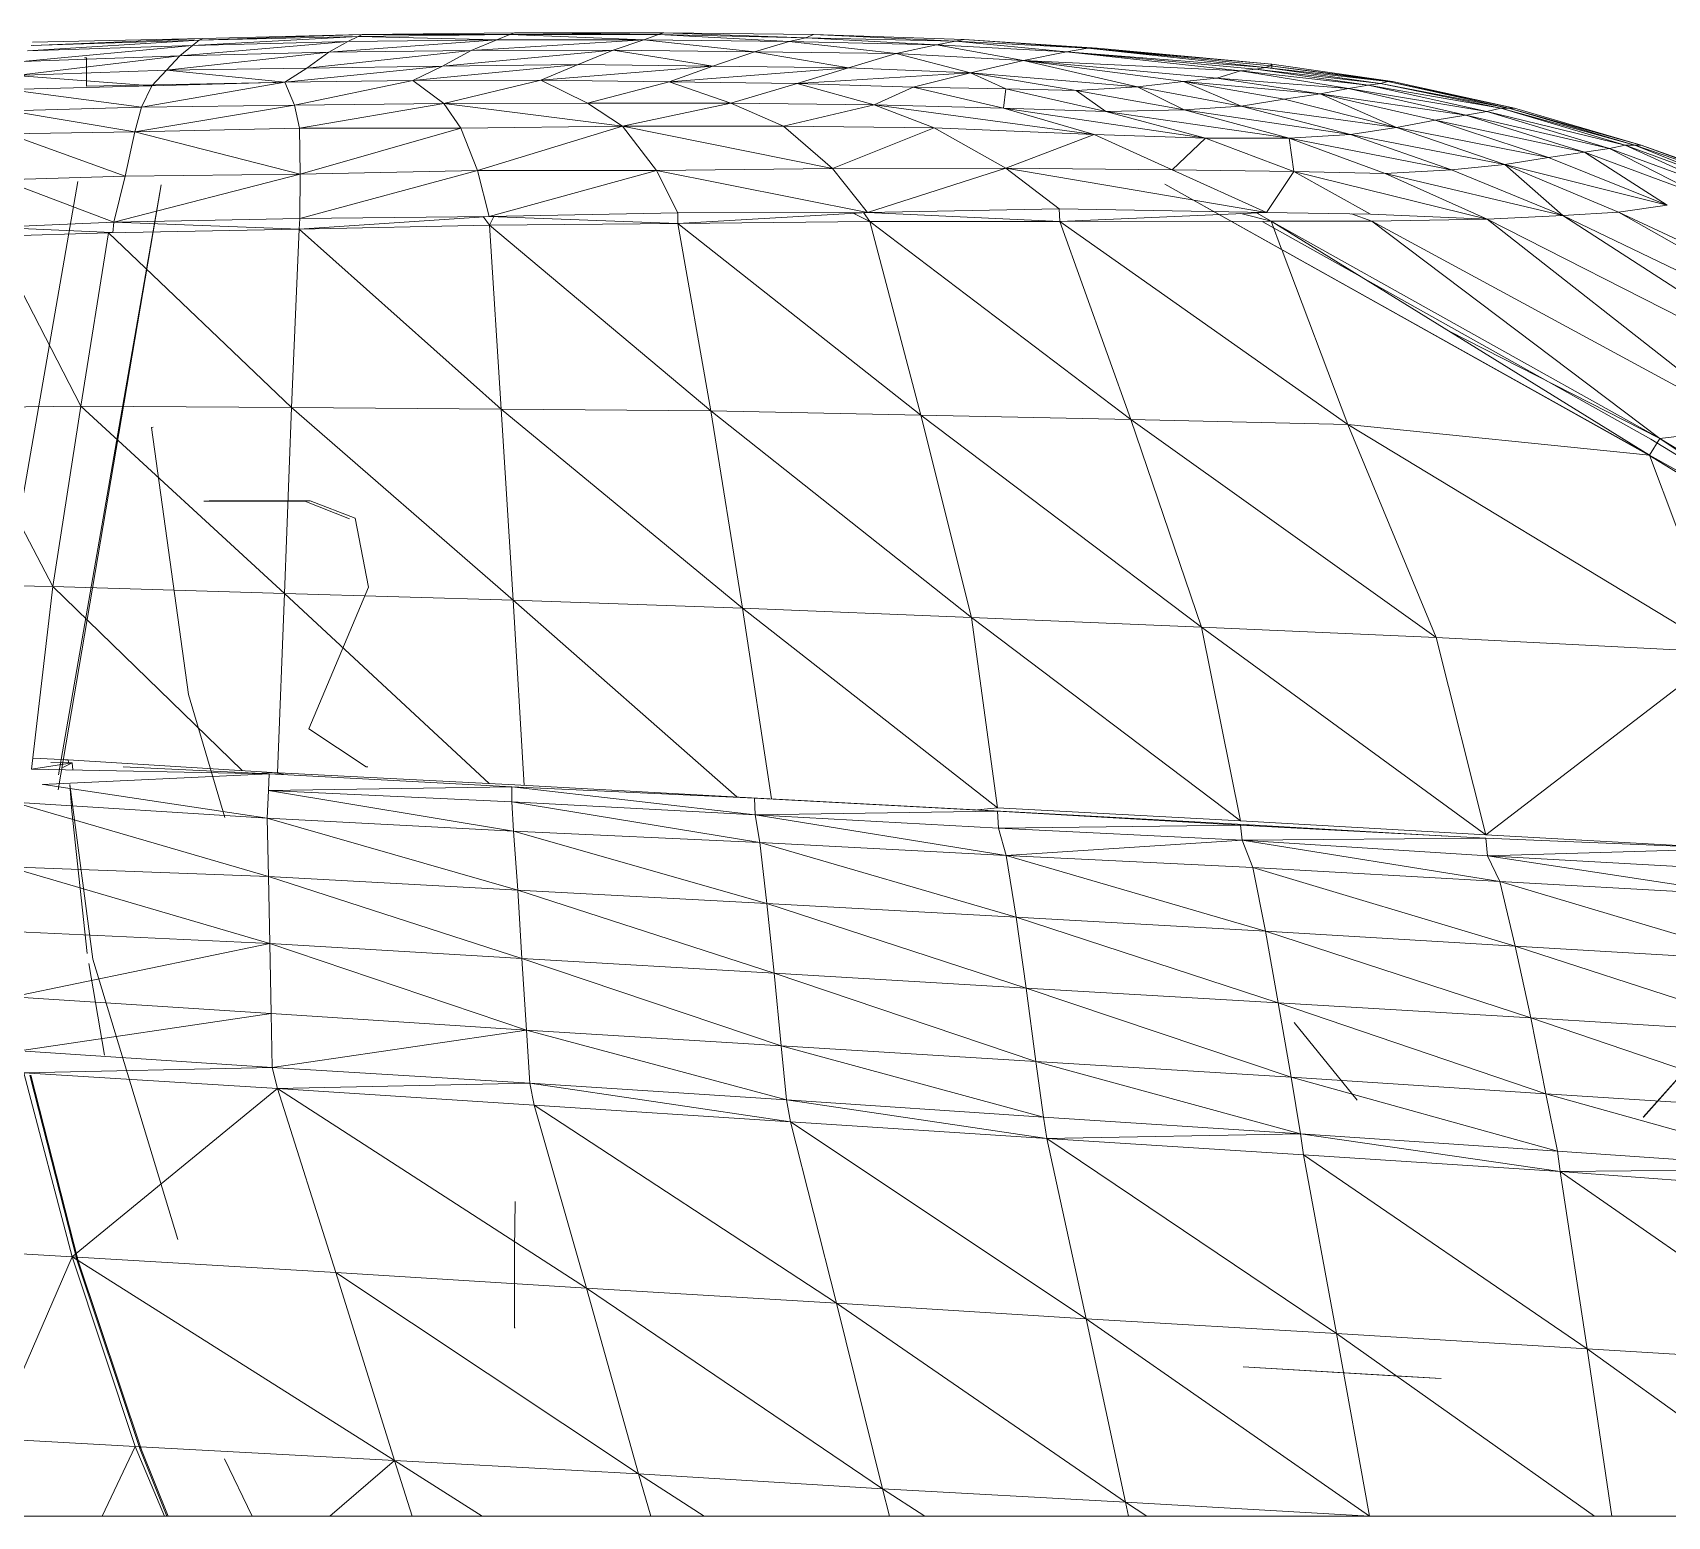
# Model space of a CAD drawing. Header units: inches. Extents: x -4168 to 1833, y -300 to 637.
# Drawn here: x -2020.7 to -1985.19, y 0 to 32.22 of the extents above; entities that cross this region are included whole.
import ezdxf

# ---------------------------------------------------------------- set-up
doc = ezdxf.new("R2010")
doc.units = ezdxf.units.IN
doc.header["$MEASUREMENT"] = 0
doc.linetypes.add('Aligning Line 1_8_', pattern=[0.25, 0.125, -0.125])
doc.linetypes.add('Grid Line 1_2_', pattern=[0.875, 0.5, -0.125, 0.125, -0.125])
for name, color, linetype, lineweight in [('0-1', 7, 'Continuous', 5), ('0-3', 55, 'Continuous', 9), ('A-FLOR-LEVL-1', 51, 'Grid Line 1_2_', 9), ('A-GENM', 5, 'Continuous', 9), ('C-TOPO-1', 55, 'Continuous', 9), ('G-ANNO-SYMB', 111, 'Aligning Line 1_8_', 9)]:
    doc.layers.add(name, color=color, linetype=linetype, lineweight=lineweight)

# ---------------------------------------------------------------- blocks, each defined once
blk = doc.blocks.new('Land_Rover_Evoque_-_SUV_Car_Vehicle_Automobile_13067 - Land Rover EVOQUE_dwg-1230547-BUILDING SECTION - NORTH_SOUTH THRU PARKING RAMP - LOOKING WEST')
at = {"layer": 'A-GENM'}
for p, q in [((-2017.083, 32.063), (-2020.812, 31.831)), ((-2017.083, 32.063), (-2020.732, 31.945)), ((-2017.001, 32.101), (-2020.707, 32.021)), ((-2017.001, 32.101), (-2020.691, 31.947)), ((-2013.851, 32.029), (-2017.502, 31.72)), ((-2013.627, 32.143), (-2017.231, 31.949)), ((-2017.083, 32.063), (-2017.231, 31.949)), ((-2013.851, 32.029), (-2017.231, 31.949)), ((-2013.545, 32.181), (-2017.083, 32.063)), ((-2013.627, 32.143), (-2017.083, 32.063)), ((-2017.001, 32.101), (-2017.083, 32.063)), ((-2013.545, 32.181), (-2017.001, 32.101)), ((-2010.617, 32.069), (-2014.267, 31.799)), ((-2013.851, 32.029), (-2014.267, 31.799)), ((-2013.627, 32.143), (-2013.851, 32.029)), ((-2010.617, 32.069), (-2013.851, 32.029)), ((-2010.335, 32.184), (-2013.627, 32.143)), ((-2013.545, 32.181), (-2013.627, 32.143)), ((-2013.627, 32.143), (-2010.617, 32.069)), ((-2010.234, 32.221), (-2013.545, 32.181)), ((-2013.545, 32.181), (-2010.335, 32.184)), ((-2007.426, 32.072), (-2011.177, 31.84)), ((-2010.617, 32.069), (-2011.177, 31.84)), ((-2010.335, 32.184), (-2010.617, 32.069)), ((-2007.426, 32.072), (-2010.617, 32.069)), ((-2010.234, 32.221), (-2010.335, 32.184)), ((-2007.105, 32.187), (-2010.335, 32.184)), ((-2010.335, 32.184), (-2007.426, 32.072)), ((-2006.985, 32.224), (-2010.234, 32.221)), ((-2010.234, 32.221), (-2007.105, 32.187)), ((-2007.426, 32.072), (-2008.087, 31.842)), ((-2007.105, 32.187), (-2007.426, 32.072)), ((-2004.269, 32.036), (-2007.426, 32.072)), ((-2007.426, 32.072), (-2005.021, 31.806)), ((-2006.985, 32.224), (-2007.105, 32.187)), ((-2003.904, 32.112), (-2007.105, 32.187)), ((-2007.105, 32.187), (-2004.269, 32.036)), ((-2006.985, 32.224), (-2003.74, 32.188)), ((-2006.985, 32.224), (-2003.904, 32.112)), ((-2004.269, 32.036), (-2005.021, 31.806)), ((-2003.904, 32.112), (-2004.269, 32.036)), ((-2004.269, 32.036), (-2001.94, 31.77)), ((-2004.269, 32.036), (-2001.068, 31.962)), ((-2003.74, 32.188), (-2003.904, 32.112)), ((-2003.904, 32.112), (-2000.651, 32.038)), ((-2003.904, 32.112), (-2001.068, 31.962)), ((-2003.74, 32.188), (-2000.467, 32.075)), ((-2003.74, 32.188), (-2000.651, 32.038)), ((-2001.94, 31.77), (-2001.068, 31.962)), ((-2000.651, 32.038), (-2001.068, 31.962)), ((-1999.178, 31.619), (-2001.068, 31.962)), ((-1998.24, 31.81), (-2001.068, 31.962)), ((-2000.467, 32.075), (-2000.651, 32.038)), ((-1998.24, 31.81), (-2000.651, 32.038)), ((-1997.778, 31.887), (-2000.651, 32.038)), ((-1997.572, 31.886), (-2000.467, 32.075)), ((-1997.778, 31.887), (-2000.467, 32.075)), ((-2017.502, 31.72), (-2021.069, 31.295)), ((-2017.231, 31.949), (-2020.929, 31.601)), ((-2017.502, 31.72), (-2020.929, 31.601)), ((-2017.231, 31.949), (-2020.812, 31.831)), ((-2019.573, 31.675), (-2019.53, 31.677)), ((-2019.53, 31.677), (-2019.531, 31.063)), ((-2014.267, 31.799), (-2017.795, 31.413)), ((-2017.502, 31.72), (-2017.795, 31.413)), ((-2017.231, 31.949), (-2017.502, 31.72)), ((-2014.267, 31.799), (-2017.502, 31.72)), ((-2011.177, 31.84), (-2014.744, 31.454)), ((-2014.267, 31.799), (-2014.744, 31.454)), ((-2014.267, 31.799), (-2011.177, 31.84)), ((-2008.087, 31.842), (-2011.798, 31.495)), ((-2011.177, 31.84), (-2011.798, 31.495)), ((-2011.177, 31.84), (-2008.087, 31.842)), ((-2008.852, 31.535), (-2008.087, 31.842)), ((-2005.926, 31.499), (-2008.087, 31.842)), ((-2005.021, 31.806), (-2008.087, 31.842)), ((-2005.926, 31.499), (-2005.021, 31.806)), ((-2002.979, 31.463), (-2005.021, 31.806)), ((-2001.94, 31.77), (-2005.021, 31.806)), ((-2002.979, 31.463), (-2001.94, 31.77)), ((-2000.329, 31.35), (-2001.94, 31.77)), ((-1999.178, 31.619), (-2001.94, 31.77)), ((-2000.329, 31.35), (-1999.178, 31.619)), ((-1999.178, 31.619), (-1998.24, 31.81)), ((-1996.697, 31.046), (-1999.178, 31.619)), ((-1999.178, 31.619), (-1995.696, 31.161)), ((-1999.178, 31.619), (-1994.977, 31.238)), ((-1999.178, 31.619), (-1994.462, 31.392)), ((-1998.24, 31.81), (-1997.778, 31.887)), ((-1994.462, 31.392), (-1998.24, 31.81)), ((-1998.24, 31.81), (-1994.128, 31.43)), ((-1998.24, 31.81), (-1993.921, 31.468)), ((-1993.921, 31.468), (-1997.778, 31.887)), ((-1997.778, 31.887), (-1993.807, 31.505)), ((-1997.778, 31.887), (-1993.778, 31.543)), ((-1997.778, 31.887), (-1997.572, 31.886)), ((-1993.778, 31.543), (-1997.572, 31.886)), ((-2021.069, 31.295), (-2017.795, 31.413)), ((-2021.069, 31.295), (-2018.111, 31.068)), ((-2017.795, 31.413), (-2018.111, 31.068)), ((-2014.744, 31.454), (-2017.795, 31.413)), ((-2017.795, 31.413), (-2015.223, 31.147)), ((-2011.798, 31.495), (-2015.223, 31.147)), ((-2014.744, 31.454), (-2015.223, 31.147)), ((-2011.798, 31.495), (-2014.744, 31.454)), ((-2008.852, 31.535), (-2012.441, 31.187)), ((-2011.798, 31.495), (-2012.441, 31.187)), ((-2008.852, 31.535), (-2011.798, 31.495)), ((-2008.852, 31.535), (-2009.659, 31.19)), ((-2005.926, 31.499), (-2009.659, 31.19)), ((-2005.926, 31.499), (-2008.852, 31.535)), ((-2005.926, 31.499), (-2006.871, 31.153)), ((-2006.871, 31.153), (-2002.979, 31.463)), ((-2005.926, 31.499), (-2002.979, 31.463)), ((-2002.979, 31.463), (-2004.089, 31.117)), ((-2004.089, 31.117), (-2000.329, 31.35)), ((-2002.979, 31.463), (-2000.329, 31.35)), ((-2000.329, 31.35), (-2001.57, 31.043)), ((-2000.329, 31.35), (-1999.558, 31.006)), ((-2000.329, 31.35), (-1998.03, 30.969)), ((-2000.329, 31.35), (-1996.697, 31.046)), ((-1994.977, 31.238), (-1994.462, 31.392)), ((-1994.462, 31.392), (-1994.128, 31.43)), ((-1994.462, 31.392), (-1992.113, 31.01)), ((-1994.462, 31.392), (-1991.689, 31.086)), ((-1994.128, 31.43), (-1993.921, 31.468)), ((-1994.128, 31.43), (-1993.921, 31.468)), ((-1994.128, 31.43), (-1991.689, 31.086)), ((-1994.128, 31.43), (-1991.42, 31.123)), ((-1993.921, 31.468), (-1993.807, 31.505)), ((-1993.921, 31.468), (-1993.807, 31.505)), ((-1993.921, 31.468), (-1991.42, 31.123)), ((-1993.921, 31.468), (-1991.262, 31.162)), ((-1993.807, 31.505), (-1993.778, 31.543)), ((-1993.807, 31.505), (-1993.778, 31.543)), ((-1993.807, 31.505), (-1991.162, 31.161)), ((-1993.807, 31.505), (-1991.262, 31.162)), ((-1993.778, 31.543), (-1991.162, 31.161)), ((-1993.778, 31.448), (-1993.778, 31.543)), ((-2018.111, 31.068), (-2021.231, 30.989)), ((-2021.231, 30.989), (-2018.111, 31.068)), ((-2021.231, 30.989), (-2018.332, 30.607)), ((-2019.531, 31.063), (-2015.42, 31.143)), ((-2015.223, 31.147), (-2018.332, 30.607)), ((-2018.111, 31.068), (-2018.332, 30.607)), ((-2015.223, 31.147), (-2018.111, 31.068)), ((-2018.111, 31.068), (-2015.223, 31.147)), ((-2012.441, 31.187), (-2015.223, 31.147)), ((-2015.223, 31.147), (-2012.441, 31.187)), ((-2015.223, 31.147), (-2015.011, 30.648)), ((-2012.441, 31.187), (-2015.011, 30.648)), ((-2009.659, 31.19), (-2012.441, 31.187)), ((-2012.441, 31.187), (-2009.659, 31.19)), ((-2012.441, 31.187), (-2011.766, 30.689)), ((-2009.659, 31.19), (-2011.766, 30.689)), ((-2009.659, 31.19), (-2006.871, 31.153)), ((-2009.659, 31.19), (-2008.648, 30.692)), ((-2009.659, 31.19), (-2006.871, 31.153)), ((-2006.871, 31.153), (-2008.648, 30.692)), ((-2006.871, 31.153), (-2004.089, 31.117)), ((-2006.871, 31.153), (-2005.534, 30.694)), ((-2006.871, 31.153), (-2004.089, 31.117)), ((-2004.089, 31.117), (-2005.534, 30.694)), ((-2004.089, 31.117), (-2001.57, 31.043)), ((-2004.089, 31.117), (-2002.42, 30.658)), ((-2004.089, 31.117), (-2001.57, 31.043)), ((-2001.57, 31.043), (-2002.42, 30.658)), ((-2001.57, 31.043), (-1999.558, 31.006)), ((-2001.57, 31.043), (-1999.606, 30.583)), ((-2001.57, 31.043), (-1999.558, 31.006)), ((-1999.558, 31.006), (-1999.606, 30.583)), ((-1999.558, 31.006), (-1998.03, 30.969)), ((-1999.558, 31.006), (-1997.386, 30.509)), ((-1999.558, 31.006), (-1998.03, 30.969)), ((-1998.03, 30.969), (-1996.697, 31.046)), ((-1998.03, 30.969), (-1996.697, 31.046)), ((-1998.03, 30.969), (-1997.386, 30.509)), ((-1998.03, 30.969), (-1995.686, 30.548)), ((-1996.697, 31.046), (-1995.696, 31.161)), ((-1996.697, 31.046), (-1995.696, 31.161)), ((-1996.697, 31.046), (-1995.686, 30.548)), ((-1996.697, 31.046), (-1994.447, 30.625)), ((-1995.696, 31.161), (-1994.977, 31.238)), ((-1995.696, 31.161), (-1994.977, 31.238)), ((-1995.696, 31.161), (-1994.447, 30.625)), ((-1995.696, 31.161), (-1993.511, 30.779)), ((-1995.696, 31.161), (-1992.728, 30.894)), ((-1994.977, 31.238), (-1992.728, 30.894)), ((-1994.977, 31.238), (-1992.113, 31.01)), ((-1993.511, 30.779), (-1992.728, 30.894)), ((-1992.728, 30.894), (-1992.113, 31.01)), ((-1992.728, 30.894), (-1991.069, 30.166)), ((-1992.728, 30.894), (-1990.232, 30.321)), ((-1992.728, 30.894), (-1989.563, 30.435)), ((-1992.113, 31.01), (-1991.689, 31.086)), ((-1992.113, 31.01), (-1989.563, 30.435)), ((-1992.113, 31.01), (-1989.112, 30.512)), ((-1991.689, 31.086), (-1991.42, 31.123)), ((-1989.112, 30.512), (-1991.689, 31.086)), ((-1991.689, 31.086), (-1988.805, 30.588)), ((-1991.42, 31.123), (-1991.262, 31.162)), ((-1988.805, 30.588), (-1991.42, 31.123)), ((-1991.42, 31.123), (-1988.629, 30.588)), ((-1991.162, 31.161), (-1991.262, 31.162)), ((-1988.509, 30.587), (-1991.262, 31.162)), ((-1988.629, 30.588), (-1991.262, 31.162)), ((-1991.162, 31.161), (-1988.509, 30.587)), ((-2018.332, 30.607), (-2021.201, 30.528)), ((-2018.481, 30.07), (-2015.011, 30.648)), ((-2018.481, 30.07), (-2018.332, 30.607)), ((-2018.332, 30.607), (-2015.011, 30.648)), ((-2011.766, 30.689), (-2015.011, 30.648)), ((-2014.9, 30.149), (-2015.011, 30.648)), ((-2014.9, 30.149), (-2011.766, 30.689)), ((-2011.766, 30.689), (-2008.648, 30.692)), ((-2007.883, 30.193), (-2011.766, 30.689)), ((-2011.396, 30.152), (-2011.766, 30.689)), ((-2008.648, 30.692), (-2005.534, 30.694)), ((-2007.883, 30.193), (-2008.648, 30.692)), ((-2007.883, 30.193), (-2005.534, 30.694)), ((-2005.534, 30.694), (-2004.388, 30.196)), ((-2005.534, 30.694), (-2002.42, 30.658)), ((-2004.388, 30.196), (-2002.42, 30.658)), ((-2002.42, 30.658), (-2001.118, 30.16)), ((-2002.42, 30.658), (-1997.638, 30.009)), ((-2002.42, 30.658), (-1999.606, 30.583)), ((-1997.638, 30.009), (-1999.606, 30.583)), ((-1999.606, 30.583), (-1995.222, 29.934)), ((-1999.606, 30.583), (-1997.386, 30.509)), ((-1997.386, 30.509), (-1995.686, 30.548)), ((-1995.686, 30.548), (-1994.447, 30.625)), ((-1993.401, 29.935), (-1995.686, 30.548)), ((-1995.686, 30.548), (-1992.071, 30.012)), ((-1994.447, 30.625), (-1993.511, 30.779)), ((-1992.071, 30.012), (-1994.447, 30.625)), ((-1994.447, 30.625), (-1991.069, 30.166)), ((-1993.511, 30.779), (-1991.069, 30.166)), ((-1989.112, 30.512), (-1988.805, 30.588)), ((-1988.805, 30.588), (-1988.629, 30.588)), ((-1988.805, 30.588), (-1986.104, 29.784)), ((-1988.805, 30.588), (-1985.893, 29.783)), ((-1988.509, 30.587), (-1988.629, 30.588)), ((-1985.76, 29.782), (-1988.629, 30.588)), ((-1988.629, 30.588), (-1985.893, 29.783)), ((-1988.509, 30.587), (-1985.76, 29.782)), ((-2018.481, 30.07), (-2021.201, 30.528)), ((-2007.883, 30.193), (-2011.396, 30.152)), ((-2011.036, 29.23), (-2007.883, 30.193)), ((-2007.883, 30.193), (-2004.388, 30.196)), ((-2007.883, 30.193), (-2003.321, 29.275)), ((-2007.883, 30.193), (-2007.147, 29.234)), ((-2004.388, 30.196), (-2001.118, 30.16)), ((-2004.388, 30.196), (-2003.321, 29.275)), ((-1995.222, 29.934), (-1997.386, 30.509)), ((-1997.386, 30.509), (-1993.401, 29.935)), ((-1991.069, 30.166), (-1990.232, 30.321)), ((-1990.232, 30.321), (-1989.563, 30.435)), ((-1990.232, 30.321), (-1987.773, 29.516)), ((-1990.232, 30.321), (-1986.986, 29.631)), ((-1989.563, 30.435), (-1989.112, 30.512)), ((-1989.563, 30.435), (-1986.986, 29.631)), ((-1989.563, 30.435), (-1986.448, 29.707)), ((-1989.112, 30.512), (-1986.448, 29.707)), ((-1989.112, 30.512), (-1986.104, 29.784)), ((-2018.481, 30.07), (-2021.234, 30.029)), ((-2018.689, 29.109), (-2021.234, 30.029)), ((-2018.689, 29.109), (-2018.481, 30.07)), ((-2014.9, 30.149), (-2018.481, 30.07)), ((-2014.888, 29.151), (-2018.481, 30.07)), ((-2011.396, 30.152), (-2014.9, 30.149)), ((-2014.888, 29.151), (-2014.9, 30.149)), ((-2014.888, 29.151), (-2011.396, 30.152)), ((-2011.036, 29.23), (-2011.396, 30.152)), ((-2001.118, 30.16), (-2003.321, 29.275)), ((-2001.118, 30.16), (-1997.638, 30.009)), ((-2001.118, 30.16), (-1999.556, 29.278)), ((-1997.638, 30.009), (-1999.556, 29.278)), ((-1997.638, 30.009), (-1995.222, 29.934)), ((-1997.638, 30.009), (-1995.942, 29.242)), ((-1995.222, 29.934), (-1995.942, 29.242)), ((-1995.222, 29.934), (-1993.401, 29.935)), ((-1995.222, 29.934), (-1993.301, 29.206)), ((-1993.401, 29.935), (-1992.071, 30.012)), ((-1993.401, 29.935), (-1989.877, 29.246)), ((-1993.401, 29.935), (-1991.315, 29.169)), ((-1993.401, 29.935), (-1993.301, 29.206)), ((-1992.071, 30.012), (-1991.069, 30.166)), ((-1992.071, 30.012), (-1988.72, 29.362)), ((-1992.071, 30.012), (-1989.877, 29.246)), ((-1991.069, 30.166), (-1988.72, 29.362)), ((-1991.069, 30.166), (-1987.773, 29.516)), ((-1988.72, 29.362), (-1987.773, 29.516)), ((-1987.773, 29.516), (-1986.986, 29.631)), ((-1987.773, 29.516), (-1985.189, 28.48)), ((-1986.986, 29.631), (-1986.448, 29.707)), ((-1986.986, 29.631), (-1984.423, 28.673)), ((-1986.986, 29.631), (-1985.189, 28.48)), ((-1986.448, 29.707), (-1986.104, 29.784)), ((-1986.448, 29.707), (-1983.934, 28.787)), ((-1986.448, 29.707), (-1984.423, 28.673)), ((-1986.104, 29.784), (-1985.893, 29.783)), ((-1986.104, 29.784), (-1983.628, 28.863)), ((-1986.104, 29.784), (-1983.934, 28.787)), ((-1985.76, 29.782), (-1985.893, 29.783)), ((-1985.893, 29.783), (-1983.457, 28.94)), ((-1985.893, 29.783), (-1983.628, 28.863)), ((-1985.76, 29.782), (-1983.41, 28.939)), ((-1985.76, 29.782), (-1983.457, 28.94)), ((-2018.936, 28.11), (-2014.888, 29.151)), ((-2018.689, 29.109), (-2014.888, 29.151)), ((-2014.893, 28.19), (-2011.036, 29.23)), ((-2014.888, 29.151), (-2014.893, 28.19)), ((-2014.888, 29.151), (-2011.036, 29.23)), ((-2011.036, 29.23), (-2007.147, 29.234)), ((-2011.036, 29.23), (-2010.783, 28.232)), ((-2010.783, 28.232), (-2007.147, 29.234)), ((-2003.321, 29.275), (-2007.147, 29.234)), ((-2002.563, 28.316), (-2007.147, 29.234)), ((-2007.147, 29.234), (-2006.682, 28.312)), ((-1999.556, 29.278), (-2003.321, 29.275)), ((-2002.563, 28.316), (-2003.321, 29.275)), ((-1999.556, 29.278), (-2002.563, 28.316)), ((-1993.895, 28.322), (-1999.556, 29.278)), ((-1995.942, 29.242), (-1999.556, 29.278)), ((-1999.556, 29.278), (-1998.4, 28.395)), ((-1993.301, 29.206), (-1995.942, 29.242)), ((-1993.895, 28.322), (-1995.942, 29.242)), ((-1993.301, 29.206), (-1993.895, 28.322)), ((-1991.315, 29.169), (-1993.301, 29.206)), ((-1989.105, 28.172), (-1993.301, 29.206)), ((-1993.301, 29.206), (-1991.638, 28.285)), ((-1989.877, 29.246), (-1991.315, 29.169)), ((-1987.461, 28.25), (-1991.315, 29.169)), ((-1991.315, 29.169), (-1989.105, 28.172)), ((-1988.72, 29.362), (-1989.877, 29.246)), ((-1987.461, 28.25), (-1989.877, 29.246)), ((-1988.72, 29.362), (-1985.189, 28.48)), ((-1988.72, 29.362), (-1986.247, 28.327)), ((-1988.72, 29.362), (-1987.461, 28.25)), ((-2019.716, 28.992), (-2021.948, 16.199)), ((-2021.366, 29.03), (-2018.689, 29.109)), ((-2021.366, 29.03), (-2018.936, 28.11)), ((-2017.906, 28.917), (-2020.143, 15.778)), ((-2017.906, 28.917), (-2020.139, 16.105)), ((-2018.936, 28.11), (-2018.689, 29.109)), ((-1996.105, 28.934), (-1985.588, 23.046)), ((-1996.105, 28.934), (-1985.579, 23.047)), ((-1985.189, 28.48), (-1986.247, 28.327)), ((-1985.189, 28.48), (-1986.247, 28.327)), ((-1986.247, 28.327), (-1985.189, 28.48)), ((-2021.536, 27.993), (-2018.936, 28.11)), ((-2018.936, 28.11), (-2018.956, 27.88)), ((-2018.936, 28.11), (-2014.893, 28.19)), ((-2018.936, 28.11), (-2014.913, 27.96)), ((-2010.783, 28.232), (-2014.913, 27.96)), ((-2014.893, 28.19), (-2014.913, 27.96)), ((-2014.893, 28.19), (-2010.783, 28.232)), ((-2010.912, 28.231), (-2010.773, 28.04)), ((-2010.783, 28.232), (-2006.682, 28.312)), ((-2010.783, 28.232), (-2006.687, 28.082)), ((-2010.773, 28.04), (-2010.68, 28.234)), ((-2006.687, 28.082), (-2010.773, 28.04)), ((-2010.773, 28.04), (-2006.687, 28.082)), ((-2002.563, 28.316), (-2006.687, 28.082)), ((-2006.682, 28.312), (-2006.687, 28.082)), ((-2002.515, 28.123), (-2006.687, 28.082)), ((-2006.687, 28.082), (-2002.515, 28.123)), ((-2005.964, 24.01), (-2006.687, 28.082)), ((-2001.407, 23.918), (-2006.687, 28.082)), ((-2002.563, 28.316), (-2006.682, 28.312)), ((-2002.859, 28.299), (-2002.515, 28.123)), ((-2002.515, 28.123), (-2002.653, 28.315)), ((-1998.4, 28.395), (-2002.563, 28.316)), ((-2002.563, 28.316), (-1998.385, 28.126)), ((-1998.385, 28.126), (-2002.515, 28.123)), ((-2002.515, 28.123), (-1998.385, 28.126)), ((-2001.407, 23.918), (-2002.515, 28.123)), ((-1996.845, 23.825), (-2002.515, 28.123)), ((-1993.895, 28.322), (-1998.4, 28.395)), ((-1998.4, 28.395), (-1998.385, 28.126)), ((-1993.895, 28.322), (-1998.385, 28.126)), ((-1993.797, 28.13), (-1998.385, 28.126)), ((-1993.797, 28.13), (-1998.385, 28.126)), ((-1996.845, 23.825), (-1998.385, 28.126)), ((-1992.13, 23.714), (-1998.385, 28.126)), ((-1993.797, 28.13), (-1994.455, 28.298)), ((-1993.797, 28.13), (-1994.115, 28.312)), ((-1985.547, 23.398), (-1993.978, 28.117)), ((-1991.638, 28.285), (-1993.895, 28.322)), ((-1991.605, 28.132), (-1993.797, 28.13)), ((-1985.579, 23.047), (-1993.797, 28.13)), ((-1993.567, 27.521), (-1993.797, 28.13)), ((-1985.348, 23.412), (-1993.797, 28.13)), ((-1985.348, 23.412), (-1993.797, 28.13)), ((-1991.605, 28.132), (-1992.052, 28.292)), ((-1989.105, 28.172), (-1991.638, 28.285)), ((-1989.105, 28.172), (-1991.605, 28.132)), ((-1991.605, 28.132), (-1989.105, 28.172)), ((-1983.328, 23.644), (-1991.605, 28.132)), ((-1983.328, 23.644), (-1991.605, 28.132)), ((-1985.348, 23.412), (-1991.605, 28.132)), ((-1987.461, 28.25), (-1989.105, 28.172)), ((-1987.461, 28.25), (-1989.105, 28.172)), ((-1989.105, 28.172), (-1987.461, 28.25)), ((-1980.81, 23.953), (-1989.105, 28.172)), ((-1983.328, 23.644), (-1989.105, 28.172)), ((-1986.247, 28.327), (-1987.461, 28.25)), ((-1986.247, 28.327), (-1987.461, 28.25)), ((-1987.461, 28.25), (-1986.247, 28.327)), ((-1980.81, 23.953), (-1987.461, 28.25)), ((-1978.913, 24.146), (-1987.461, 28.25)), ((-1977.73, 24.338), (-1986.247, 28.327)), ((-1978.913, 24.146), (-1986.247, 28.327)), ((-2021.555, 27.801), (-2019.052, 27.88)), ((-2019.657, 24.114), (-2021.555, 27.801)), ((-2021.536, 27.993), (-2018.983, 27.881)), ((-2019.052, 27.88), (-2019.657, 24.114)), ((-2019.657, 24.114), (-2019.052, 27.88)), ((-2014.913, 27.96), (-2019.052, 27.88)), ((-2015.075, 24.08), (-2019.052, 27.88)), ((-2015.075, 24.08), (-2014.913, 27.96)), ((-2014.913, 27.96), (-2010.773, 28.04)), ((-2014.913, 27.96), (-2010.773, 28.04)), ((-2010.521, 24.045), (-2014.913, 27.96)), ((-2010.521, 24.045), (-2010.773, 28.04)), ((-2005.964, 24.01), (-2010.773, 28.04)), ((-1992.13, 23.714), (-1993.556, 27.493)), ((-1985.349, 23.412), (-1989.929, 25.738)), ((-2019.657, 24.114), (-2022.296, 24.074)), ((-2020.263, 20.196), (-2022.296, 24.074)), ((-2019.657, 24.114), (-2020.263, 20.196)), ((-2020.263, 20.196), (-2019.657, 24.114)), ((-2015.075, 24.08), (-2019.657, 24.114)), ((-2019.657, 24.114), (-2015.228, 20.046)), ((-2015.075, 24.08), (-2015.228, 20.046)), ((-2015.075, 24.08), (-2010.521, 24.045)), ((-2015.075, 24.08), (-2010.26, 19.897)), ((-2010.521, 24.045), (-2010.26, 19.897)), ((-2010.521, 24.045), (-2005.282, 19.728)), ((-2010.521, 24.045), (-2005.964, 24.01)), ((-2005.282, 19.728), (-2005.964, 24.01)), ((-2005.964, 24.01), (-2000.301, 19.52)), ((-2005.964, 24.01), (-2001.407, 23.918)), ((-2000.301, 19.52), (-2001.407, 23.918)), ((-2001.407, 23.918), (-1995.309, 19.313)), ((-2001.407, 23.918), (-1996.845, 23.825)), ((-1995.309, 19.313), (-1996.845, 23.825)), ((-1996.845, 23.825), (-1990.211, 19.087)), ((-1996.845, 23.825), (-1992.13, 23.714)), ((-2018.081, 23.654), (-2018.12, 23.651)), ((-2018.12, 23.651), (-2017.317, 17.85)), ((-1990.211, 19.087), (-1992.13, 23.714)), ((-1992.13, 23.714), (-1983.969, 18.765)), ((-1992.13, 23.714), (-1985.579, 23.047)), ((-1985.348, 23.412), (-1983.328, 23.644)), ((-1985.349, 23.412), (-1985.579, 23.047)), ((-1985.546, 23.398), (-1977.232, 18.294)), ((-1985.349, 23.412), (-1985.348, 23.412)), ((-1977.019, 18.309), (-1985.348, 23.412)), ((-1985.348, 23.412), (-1977.019, 18.309)), ((-1981.305, 20.681), (-1985.348, 23.411)), ((-1985.588, 23.046), (-1977.258, 17.943)), ((-1979.015, 19.414), (-1985.579, 23.047)), ((-1983.969, 18.765), (-1985.579, 23.047)), ((-2014.788, 22.051), (-2016.982, 22.049)), ((-2014.67, 22.059), (-2016.864, 22.057)), ((-2013.816, 21.667), (-2014.788, 22.051)), ((-2013.697, 21.676), (-2014.67, 22.059)), ((-2013.407, 20.178), (-2013.697, 21.676)), ((-2020.263, 20.196), (-2023.017, 20.251)), ((-2020.727, 16.231), (-2020.263, 20.196)), ((-2015.228, 20.046), (-2020.263, 20.196)), ((-2020.263, 20.196), (-2016.151, 16.196)), ((-2015.228, 20.046), (-2015.383, 16.149)), ((-2015.228, 20.046), (-2010.26, 19.897)), ((-2015.228, 20.046), (-2010.78, 15.916)), ((-2014.704, 17.103), (-2013.407, 20.178)), ((-2010.26, 19.897), (-2005.282, 19.728)), ((-2010.26, 19.897), (-2010.021, 15.876)), ((-2010.26, 19.897), (-2005.399, 15.624)), ((-2005.282, 19.728), (-2000.301, 19.52)), ((-2005.282, 19.728), (-2004.649, 15.583)), ((-2005.282, 19.728), (-1999.74, 15.391)), ((-2000.301, 19.52), (-1995.309, 19.313)), ((-2000.301, 19.52), (-1999.74, 15.391)), ((-2000.301, 19.52), (-1994.46, 15.107)), ((-1995.309, 19.313), (-1990.211, 19.087)), ((-1995.309, 19.313), (-1994.46, 15.107)), ((-1995.309, 19.313), (-1989.133, 14.804)), ((-1990.211, 19.087), (-1983.969, 18.765)), ((-1990.211, 19.087), (-1989.133, 14.804)), ((-1983.969, 18.765), (-1989.133, 14.804)), ((-2017.317, 17.85), (-2016.523, 15.18)), ((-2013.452, 16.278), (-2014.704, 17.103)), ((-2020.727, 16.231), (-2019.841, 16.366)), ((-2020.691, 16.463), (-2019.927, 16.432)), ((-2019.841, 16.366), (-2020.303, 16.369)), ((-2020.042, 16.261), (-2019.841, 16.366)), ((-2019.993, 16.428), (-2019.927, 16.432)), ((-2019.927, 16.432), (-2019.919, 16.37)), ((-2019.927, 16.432), (-2015.499, 16.155)), ((-2019.825, 16.213), (-2019.841, 16.366)), ((-2020.727, 16.231), (-2015.564, 16.128)), ((-2020.492, 15.897), (-2015.564, 16.128)), ((-2018.733, 16.278), (-2015.564, 16.128)), ((-2015.713, 16.142), (-2015.499, 16.155)), ((-2015.564, 16.128), (-2015.573, 15.763)), ((-2010.288, 15.844), (-2015.564, 16.128)), ((-2010.223, 15.887), (-2015.499, 16.155)), ((-2015.251, 16.117), (-2015.499, 16.155)), ((-2013.452, 16.278), (-2013.418, 16.28)), ((-2020.464, 15.896), (-2015.606, 15.167)), ((-2019.849, 15.317), (-2019.895, 15.893)), ((-2019.895, 15.893), (-2019.396, 12.104)), ((-2015.606, 15.167), (-2015.573, 15.763)), ((-2010.288, 15.844), (-2015.573, 15.763)), ((-2010.288, 15.517), (-2015.573, 15.763)), ((-2010.253, 14.884), (-2015.573, 15.763)), ((-2010.288, 15.517), (-2015.573, 15.763)), ((-2005.018, 15.599), (-2010.288, 15.844)), ((-2010.288, 15.844), (-2005.002, 15.233)), ((-2010.288, 15.844), (-2010.288, 15.517)), ((-2004.951, 15.6), (-2010.223, 15.887)), ((-2021.115, 15.509), (-2015.573, 13.9)), ((-2021.115, 15.509), (-2015.606, 15.167)), ((-2019.516, 12.224), (-2019.849, 15.317)), ((-2005.002, 15.233), (-2010.288, 15.517)), ((-2004.905, 14.638), (-2010.288, 15.517)), ((-2010.253, 14.884), (-2010.288, 15.517)), ((-2005.002, 15.233), (-2010.288, 15.517)), ((-1999.74, 15.314), (-2005.018, 15.599)), ((-2005.018, 15.599), (-2005.002, 15.233)), ((-1999.74, 15.314), (-2005.002, 15.233)), ((-2004.997, 15.597), (-2004.951, 15.6)), ((-1999.675, 15.313), (-2004.951, 15.6)), ((-2004.904, 15.592), (-2004.951, 15.6)), ((-2000.175, 15.344), (-1999.74, 15.391)), ((-1999.74, 15.391), (-1994.46, 15.107)), ((-1994.459, 15.011), (-1999.74, 15.314)), ((-1999.74, 15.314), (-1999.717, 14.949)), ((-1994.394, 15.026), (-1999.675, 15.313)), ((-2010.253, 14.884), (-2015.606, 15.167)), ((-2010.161, 13.597), (-2015.606, 15.167)), ((-2015.573, 13.9), (-2015.606, 15.167)), ((-1999.717, 14.949), (-2005.002, 15.233)), ((-1999.551, 14.355), (-2005.002, 15.233)), ((-2004.905, 14.638), (-2005.002, 15.233)), ((-2005.002, 15.233), (-1999.717, 14.949)), ((-1994.459, 15.011), (-1999.717, 14.949)), ((-1994.426, 14.685), (-1999.717, 14.949)), ((-1999.551, 14.355), (-1999.717, 14.949)), ((-1999.717, 14.949), (-1994.426, 14.685)), ((-1994.46, 15.107), (-1989.133, 14.804)), ((-1989.132, 14.727), (-1994.459, 15.011)), ((-1994.459, 15.011), (-1994.426, 14.685)), ((-1989.978, 14.772), (-1994.394, 15.026)), ((-1994.222, 14.999), (-1994.394, 15.026)), ((-2004.905, 14.638), (-2010.253, 14.884)), ((-2004.751, 13.313), (-2010.253, 14.884)), ((-2010.253, 14.884), (-2010.161, 13.597)), ((-1999.551, 14.355), (-2004.905, 14.638)), ((-1999.333, 13.01), (-2004.905, 14.638)), ((-2004.905, 14.638), (-2004.751, 13.313)), ((-1999.551, 14.355), (-1994.426, 14.685)), ((-1989.132, 14.727), (-1994.426, 14.685)), ((-1989.097, 14.343), (-1994.426, 14.685)), ((-1988.827, 13.787), (-1994.426, 14.685)), ((-1994.192, 14.089), (-1994.426, 14.685)), ((-1994.426, 14.685), (-1989.097, 14.343)), ((-1989.133, 14.804), (-1983.728, 14.501)), ((-1983.728, 14.501), (-1989.132, 14.727)), ((-1989.132, 14.727), (-1989.097, 14.343)), ((-1994.192, 14.089), (-1999.551, 14.355)), ((-1993.918, 12.707), (-1999.551, 14.355)), ((-1999.551, 14.355), (-1999.333, 13.01)), ((-1983.728, 14.501), (-1989.097, 14.343)), ((-1983.688, 14.04), (-1989.097, 14.343)), ((-1983.422, 13.483), (-1989.097, 14.343)), ((-1988.827, 13.787), (-1989.097, 14.343)), ((-1989.097, 14.343), (-1983.688, 14.04)), ((-2021.225, 14.107), (-2015.573, 13.9)), ((-2021.15, 14.085), (-2015.549, 12.44)), ((-2010.161, 13.597), (-2015.573, 13.9)), ((-2010.071, 12.118), (-2015.573, 13.9)), ((-2015.573, 13.9), (-2015.549, 12.44)), ((-1988.827, 13.787), (-1994.192, 14.089)), ((-1988.491, 12.385), (-1994.192, 14.089)), ((-1994.192, 14.089), (-1993.918, 12.707)), ((-2004.751, 13.313), (-2010.161, 13.597)), ((-2010.161, 13.597), (-2004.594, 11.796)), ((-2010.161, 13.597), (-2010.071, 12.118)), ((-1983.043, 12.063), (-1988.827, 13.787)), ((-1983.422, 13.483), (-1988.827, 13.787)), ((-1988.827, 13.787), (-1988.491, 12.385)), ((-1999.333, 13.01), (-2004.751, 13.313)), ((-2004.751, 13.313), (-1999.116, 11.474)), ((-2004.751, 13.313), (-2004.594, 11.796)), ((-1993.918, 12.707), (-1999.333, 13.01)), ((-1999.333, 13.01), (-1993.642, 11.151)), ((-1999.333, 13.01), (-1999.116, 11.474)), ((-2021.151, 12.701), (-2015.549, 12.44)), ((-2021.14, 11.283), (-2015.549, 12.44)), ((-2010.071, 12.118), (-2015.549, 12.44)), ((-2015.549, 12.44), (-2015.517, 10.923)), ((-2015.549, 12.44), (-2009.972, 10.562)), ((-1988.491, 12.385), (-1993.918, 12.707)), ((-1993.918, 12.707), (-1988.154, 10.829)), ((-1993.918, 12.707), (-1993.642, 11.151)), ((-2019.396, 12.104), (-2017.547, 6.013)), ((-2004.594, 11.796), (-2010.071, 12.118)), ((-2010.071, 12.118), (-2009.972, 10.562)), ((-2010.071, 12.118), (-2004.44, 10.221)), ((-1983.043, 12.063), (-1988.491, 12.385)), ((-1988.491, 12.385), (-1982.653, 10.488)), ((-1988.491, 12.385), (-1988.154, 10.829)), ((-2019.479, 12.008), (-2019.14, 10.017)), ((-1999.116, 11.474), (-2004.594, 11.796)), ((-2004.594, 11.796), (-2004.44, 10.221)), ((-2004.594, 11.796), (-1998.905, 9.88)), ((-1993.642, 11.151), (-1999.116, 11.474)), ((-1999.116, 11.474), (-1998.905, 9.88)), ((-1999.116, 11.474), (-1993.362, 9.539)), ((-2021.14, 11.283), (-2015.517, 10.923)), ((-1988.154, 10.829), (-1993.642, 11.151)), ((-1993.642, 11.151), (-1993.362, 9.539)), ((-1993.642, 11.151), (-1987.828, 9.177)), ((-2020.984, 10.112), (-2015.517, 10.923)), ((-2015.517, 10.923), (-2009.972, 10.562)), ((-2015.517, 10.923), (-2015.495, 9.751)), ((-1991.927, 9.036), (-1993.298, 10.726)), ((-1991.924, 9.036), (-1993.298, 10.726)), ((-1982.653, 10.488), (-1988.154, 10.829)), ((-1988.154, 10.829), (-1987.828, 9.177)), ((-1988.154, 10.829), (-1982.265, 8.817)), ((-2009.972, 10.562), (-2015.495, 9.751)), ((-2009.972, 10.562), (-2004.44, 10.221)), ((-2009.972, 10.562), (-2004.323, 9.049)), ((-2009.972, 10.562), (-2009.902, 9.41)), ((-2020.86, 10.104), (-2015.495, 9.751)), ((-2004.44, 10.221), (-1998.905, 9.88)), ((-2004.44, 10.221), (-2004.323, 9.049)), ((-2004.44, 10.221), (-1998.74, 8.67)), ((-1984.343, 10.209), (-1985.714, 8.672)), ((-1985.708, 8.672), (-1984.343, 10.209)), ((-2020.89, 9.632), (-2015.495, 9.751)), ((-2020.89, 9.632), (-2019.843, 5.637)), ((-2020.89, 9.632), (-2015.382, 9.29)), ((-2009.902, 9.41), (-2015.495, 9.751)), ((-2015.382, 9.29), (-2015.495, 9.751)), ((-1998.905, 9.88), (-1993.362, 9.539)), ((-1998.905, 9.88), (-1998.74, 8.67)), ((-1998.905, 9.88), (-1993.158, 8.309)), ((-2019.736, 5.551), (-2020.759, 9.585)), ((-2019.712, 5.548), (-2020.739, 9.582)), ((-2019.753, 5.711), (-2015.382, 9.29)), ((-2009.902, 9.41), (-2015.382, 9.29)), ((-2009.807, 8.929), (-2015.382, 9.29)), ((-2015.382, 9.29), (-2008.665, 4.954)), ((-2015.382, 9.29), (-2014.115, 5.296)), ((-2004.237, 8.569), (-2009.902, 9.41)), ((-2004.323, 9.049), (-2009.902, 9.41)), ((-2009.902, 9.41), (-2009.807, 8.929)), ((-1993.362, 9.539), (-1987.828, 9.177)), ((-1993.362, 9.539), (-1993.158, 8.309)), ((-1993.362, 9.539), (-1987.577, 7.929)), ((-2004.237, 8.569), (-2009.807, 8.929)), ((-2009.807, 8.929), (-2003.235, 4.632)), ((-2009.807, 8.929), (-2008.665, 4.954)), ((-2004.237, 8.569), (-2004.323, 9.049)), ((-2004.323, 9.049), (-1998.665, 8.209)), ((-2004.323, 9.049), (-1998.74, 8.67)), ((-1991.927, 9.036), (-1991.924, 9.036)), ((-1987.828, 9.177), (-1982.265, 8.817)), ((-1987.828, 9.177), (-1987.577, 7.929)), ((-1987.828, 9.177), (-1981.992, 7.549)), ((-2004.237, 8.569), (-1998.665, 8.209)), ((-2004.237, 8.569), (-2003.235, 4.632)), ((-2004.237, 8.569), (-1997.81, 4.291)), ((-1998.665, 8.209), (-1998.74, 8.67)), ((-1998.74, 8.67), (-1993.158, 8.309)), ((-1985.708, 8.672), (-1985.714, 8.672)), ((-1998.665, 8.209), (-1993.158, 8.309)), ((-1998.665, 8.209), (-1993.093, 7.848)), ((-1998.665, 8.209), (-1997.81, 4.291)), ((-1998.665, 8.209), (-1992.372, 3.968)), ((-1993.158, 8.309), (-1993.093, 7.848)), ((-1993.158, 8.309), (-1987.519, 7.487)), ((-1993.158, 8.309), (-1987.577, 7.929)), ((-1993.093, 7.848), (-1987.519, 7.487)), ((-1993.093, 7.848), (-1992.372, 3.968)), ((-1993.093, 7.848), (-1986.927, 3.637)), ((-1987.519, 7.487), (-1987.577, 7.929)), ((-1987.577, 7.929), (-1981.992, 7.549)), ((-1987.519, 7.487), (-1981.992, 7.549)), ((-1987.519, 7.487), (-1981.945, 7.069)), ((-1987.519, 7.487), (-1986.927, 3.637)), ((-1987.519, 7.487), (-1981.488, 3.305)), ((-2010.221, 6.84), (-2010.234, 5.786)), ((-2019.843, 5.637), (-2022.788, 5.807)), ((-2019.843, 5.637), (-2019.764, 5.702)), ((-2010.234, 5.786), (-2010.235, 4.096)), ((-2019.843, 5.637), (-2021.553, 1.688)), ((-2019.843, 5.637), (-2018.472, 1.518)), ((-2019.843, 5.637), (-2019.74, 5.631)), ((-2019.843, 5.637), (-2019.715, 5.556)), ((-2018.365, 1.451), (-2019.736, 5.551)), ((-2019.733, 5.631), (-2014.115, 5.296)), ((-2019.714, 5.555), (-2012.84, 1.214)), ((-2018.339, 1.447), (-2019.712, 5.548)), ((-2008.665, 4.954), (-2014.115, 5.296)), ((-2014.115, 5.296), (-2012.84, 1.214)), ((-2014.115, 5.296), (-2007.536, 0.922)), ((-2003.235, 4.632), (-2008.665, 4.954)), ((-2008.665, 4.954), (-2007.536, 0.922)), ((-2008.665, 4.954), (-2002.238, 0.599)), ((-2003.235, 4.632), (-2002.238, 0.599)), ((-2003.235, 4.632), (-1996.962, 0.306)), ((-2003.235, 4.632), (-1997.81, 4.291)), ((-1996.962, 0.306), (-1997.81, 4.291)), ((-1997.81, 4.291), (-1991.655, 0.002)), ((-1997.81, 4.291), (-1992.372, 3.968)), ((-2010.218, 4.094), (-2010.235, 4.096)), ((-1991.655, 0.002), (-1992.372, 3.968)), ((-1992.372, 3.968), (-1986.771, 0)), ((-1992.372, 3.968), (-1986.927, 3.637)), ((-1986.391, 0), (-1986.927, 3.637)), ((-1986.927, 3.637), (-1981.88, 0)), ((-1986.927, 3.637), (-1981.488, 3.305)), ((-1990.101, 2.994), (-1994.405, 3.244)), ((-1991.135, 3.053), (-1994.405, 3.244)), ((-1990.101, 2.994), (-1991.135, 3.053)), ((-2018.472, 1.518), (-2021.553, 1.688)), ((-2018.472, 1.518), (-2019.193, 0)), ((-2018.472, 1.518), (-2017.837, 0)), ((-2018.472, 1.518), (-2018.362, 1.512)), ((-2017.784, 0), (-2018.365, 1.451)), ((-2018.339, 1.447), (-2018.362, 1.512)), ((-2018.361, 1.512), (-2012.84, 1.214)), ((-2017.756, 0), (-2018.339, 1.447)), ((-2016.531, 1.251), (-2015.931, 0)), ((-2014.242, 0), (-2012.84, 1.214)), ((-2012.84, 1.214), (-2012.453, 0)), ((-2012.84, 1.214), (-2007.536, 0.922)), ((-2012.84, 1.214), (-2010.934, 0)), ((-2007.536, 0.922), (-2007.273, 0)), ((-2007.536, 0.922), (-2006.114, 0)), ((-2007.536, 0.922), (-2002.238, 0.599)), ((-2002.085, 0), (-2002.238, 0.599)), ((-2002.238, 0.599), (-2001.322, 0)), ((-2002.238, 0.599), (-1996.962, 0.306)), ((-1996.894, 0), (-1996.962, 0.306)), ((-1996.962, 0.306), (-1996.499, 0)), ((-1996.962, 0.306), (-1991.655, 0.002))]:
    blk.add_line(p, q, dxfattribs=at)
blk = doc.blocks.new('Land_Rover_Evoque_-_SUV_Car_Vehicle_Automobile_13067 - Land_Rover_Evoque_-_SUV_Car_Vehicle_Automobile_13067-1230553-BUILDING SECTION - NORTH_SOUTH THRU PARKING RAMP - LOOKING WEST')
blk.add_blockref('Land_Rover_Evoque_-_SUV_Car_Vehicle_Automobile_13067 - Land Rover EVOQUE_dwg-1230547-BUILDING SECTION - NORTH_SOUTH THRU PARKING RAMP - LOOKING WEST', (0, 0))
blk = doc.blocks.new('CTR  - Topography_rvt-1-BUILDING SECTION - NORTH_SOUTH THRU PARKING RAMP - LOOKING WEST')
at = {"layer": 'C-TOPO-1'}
for p, q in [((-2053.042, 0), (-2013.873, 0)), ((-2013.873, 0), (-2053.042, 0)), ((-2013.873, 0), (-2053.042, 0)), ((-1977.829, 0), (-2013.873, 0)), ((-1977.829, 0), (-2013.873, 0)), ((-1977.829, 0), (-2013.873, 0))]:
    blk.add_line(p, q, dxfattribs=at)
at = {"layer": '0-3'}
blk.add_blockref('Land_Rover_Evoque_-_SUV_Car_Vehicle_Automobile_13067 - Land_Rover_Evoque_-_SUV_Car_Vehicle_Automobile_13067-1230553-BUILDING SECTION - NORTH_SOUTH THRU PARKING RAMP - LOOKING WEST', (0, 0), dxfattribs=at)

msp = doc.modelspace()

# ---------------------------------------------------------------- linework, layer by layer
at = {"layer": 'A-FLOR-LEVL-1'}
msp.add_line((-4167.9645, 0), (-1814.099, 0), dxfattribs=at)
at = {"layer": 'G-ANNO-SYMB'}
msp.add_line((-1910.9479, 0), (-4072.0519, 0), dxfattribs=at)

# ---------------------------------------------------------------- block references
at = {"layer": '0-1'}
msp.add_blockref('CTR  - Topography_rvt-1-BUILDING SECTION - NORTH_SOUTH THRU PARKING RAMP - LOOKING WEST', (0, 0), dxfattribs=at)

doc.saveas('drawing.dxf')
